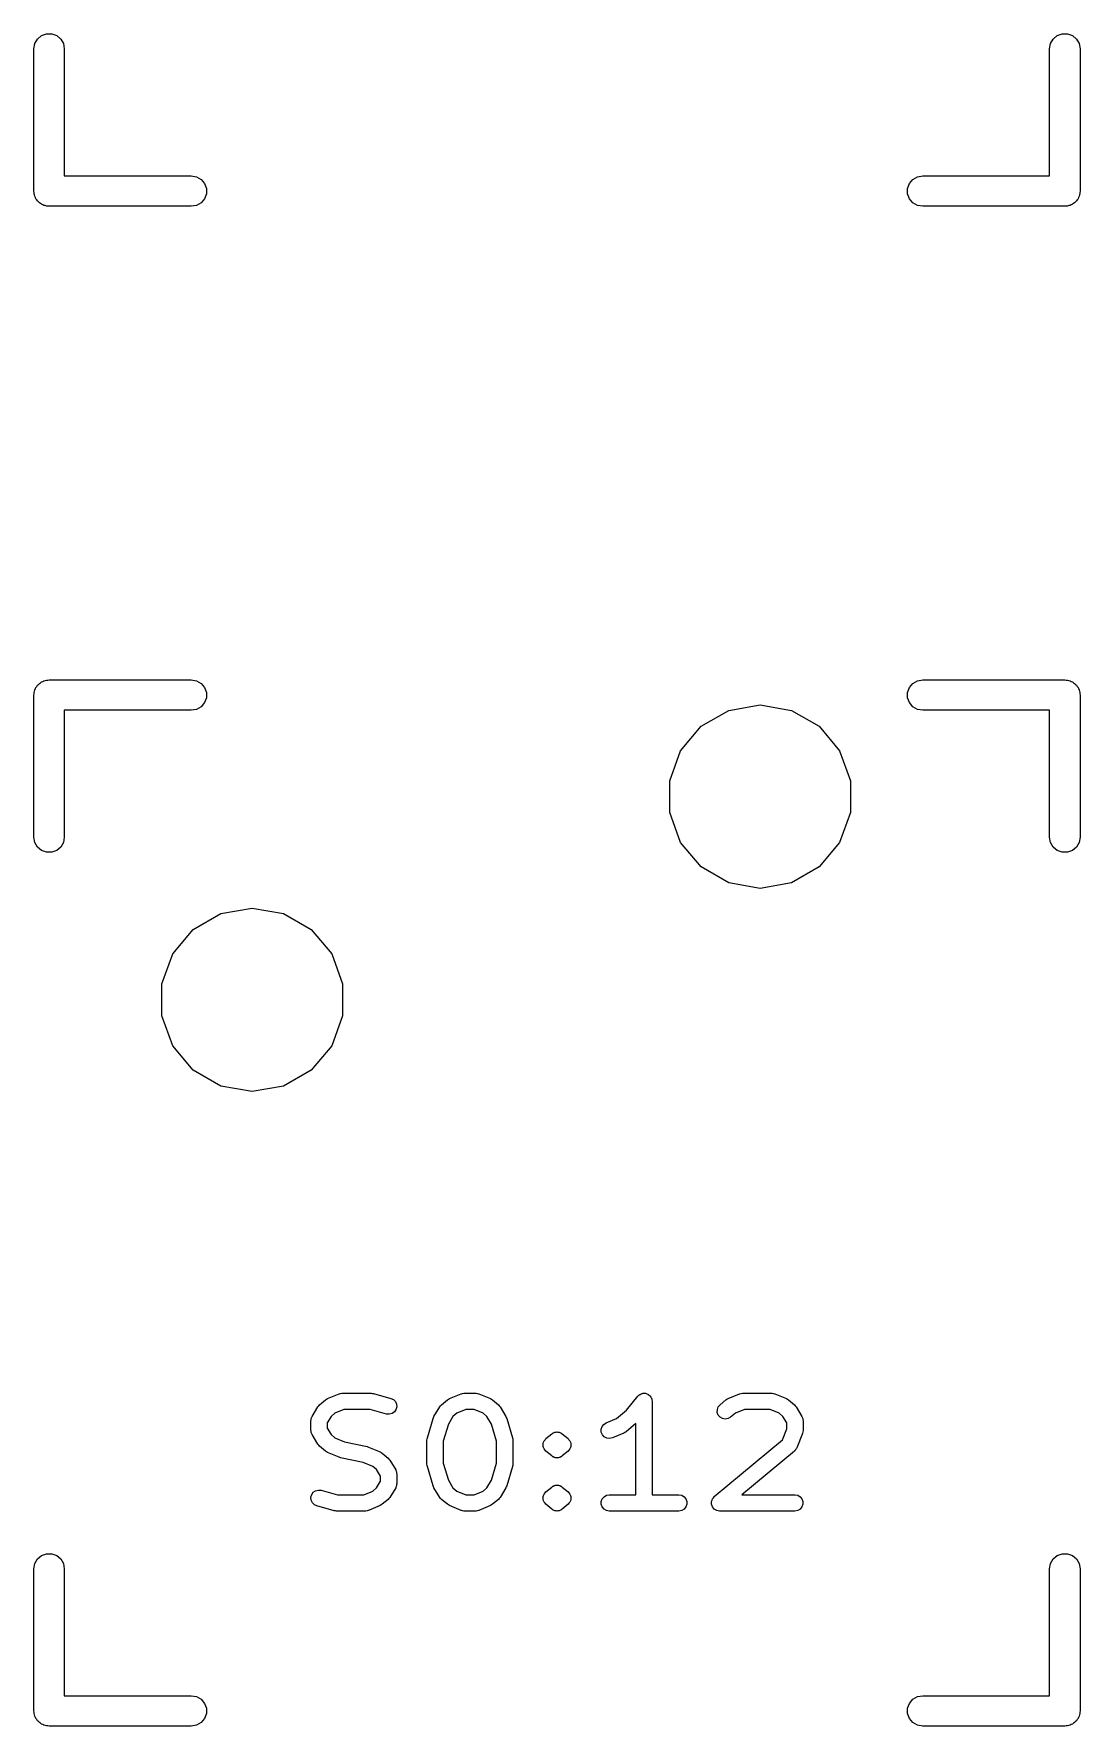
# Model space of a CAD drawing. Extents: x 15 to 276, y -105 to -15.
# Drawn here: x 243.46 to 256.54, y -104.54 to -83.38 of the extents above; entities that cross this region are included whole.
import ezdxf

# ---------------------------------------------------------------- set-up
doc = ezdxf.new("R2010")
doc.units = 0
doc.header["$MEASUREMENT"] = 0
doc.layers.add('BLACK', color=7, linetype='CONTINUOUS')

msp = doc.modelspace()

# ---------------------------------------------------------------- linework, layer by layer
at = {"layer": 'Black'}
for p, q in [((243.459, -83.572), (243.471, -83.5068)), ((243.471, -83.5068), (243.504, -83.4495)), ((243.504, -83.4495), (243.555, -83.407)), ((243.555, -83.407), (243.617, -83.3844)), ((243.617, -83.3844), (243.683, -83.3844)), ((243.683, -83.3844), (243.745, -83.407)), ((243.745, -83.407), (243.796, -83.4495)), ((243.796, -83.4495), (243.829, -83.5068)), ((243.829, -83.5068), (243.84, -83.572)), ((256.159, -83.572), (256.171, -83.5068)), ((256.171, -83.5068), (256.204, -83.4495)), ((256.204, -83.4495), (256.255, -83.407)), ((256.255, -83.407), (256.317, -83.3844)), ((256.317, -83.3844), (256.383, -83.3844)), ((256.383, -83.3844), (256.445, -83.407)), ((256.445, -83.407), (256.496, -83.4495)), ((256.496, -83.4495), (256.529, -83.5068)), ((256.529, -83.5068), (256.541, -83.572)), ((243.459, -85.35), (243.459, -83.572)), ((243.84, -83.572), (243.84, -85.1595)), ((256.159, -85.1595), (256.159, -83.572)), ((256.541, -83.572), (256.541, -85.35)), ((243.84, -85.1595), (245.428, -85.1595)), ((245.428, -85.1595), (245.493, -85.171)), ((245.493, -85.171), (245.55, -85.2041)), ((245.55, -85.2041), (245.593, -85.2548)), ((245.593, -85.2548), (245.616, -85.3169)), ((254.384, -85.3169), (254.407, -85.2548)), ((254.407, -85.2548), (254.45, -85.2041)), ((254.45, -85.2041), (254.507, -85.171)), ((254.507, -85.171), (254.572, -85.1595)), ((254.572, -85.1595), (256.159, -85.1595)), ((243.462, -85.3664), (243.459, -85.35)), ((243.462, -85.3831), (243.462, -85.3664)), ((243.468, -85.3987), (243.462, -85.3831)), ((243.471, -85.4152), (243.468, -85.3987)), ((243.479, -85.4296), (243.471, -85.4152)), ((243.485, -85.4453), (243.479, -85.4296)), ((243.496, -85.458), (243.485, -85.4453)), ((243.504, -85.4725), (243.496, -85.458)), ((245.593, -85.4453), (245.55, -85.4959)), ((245.616, -85.3831), (245.593, -85.4453)), ((245.616, -85.3169), (245.616, -85.3831)), ((254.384, -85.3831), (254.384, -85.3169)), ((254.407, -85.4453), (254.384, -85.3831)), ((254.45, -85.4959), (254.407, -85.4453)), ((256.504, -85.458), (256.496, -85.4725)), ((256.515, -85.4453), (256.504, -85.458)), ((256.521, -85.4296), (256.515, -85.4453)), ((256.529, -85.4152), (256.521, -85.4296)), ((256.532, -85.3987), (256.529, -85.4152)), ((256.538, -85.3831), (256.532, -85.3987)), ((256.541, -85.35), (256.538, -85.3664)), ((256.538, -85.3664), (256.538, -85.3831)), ((243.517, -85.4832), (243.504, -85.4725)), ((243.528, -85.4959), (243.517, -85.4832)), ((243.542, -85.5043), (243.528, -85.4959)), ((243.555, -85.515), (243.542, -85.5043)), ((243.57, -85.5207), (243.555, -85.515)), ((243.585, -85.529), (243.57, -85.5207)), ((243.601, -85.5319), (243.585, -85.529)), ((243.617, -85.5376), (243.601, -85.5319)), ((243.634, -85.5376), (243.617, -85.5376)), ((243.65, -85.5405), (243.634, -85.5376)), ((245.428, -85.5405), (243.65, -85.5405)), ((245.493, -85.529), (245.428, -85.5405)), ((245.55, -85.4959), (245.493, -85.529)), ((254.507, -85.529), (254.45, -85.4959)), ((254.572, -85.5405), (254.507, -85.529)), ((256.35, -85.5405), (254.572, -85.5405)), ((256.366, -85.5376), (256.35, -85.5405)), ((256.383, -85.5376), (256.366, -85.5376)), ((256.399, -85.5319), (256.383, -85.5376)), ((256.415, -85.529), (256.399, -85.5319)), ((256.43, -85.5207), (256.415, -85.529)), ((256.445, -85.515), (256.43, -85.5207)), ((256.458, -85.5043), (256.445, -85.515)), ((256.472, -85.4959), (256.458, -85.5043)), ((256.483, -85.4832), (256.472, -85.4959)), ((256.496, -85.4725), (256.483, -85.4832)), ((243.462, -91.6169), (243.468, -91.6013)), ((243.468, -91.6013), (243.471, -91.5848)), ((243.471, -91.5848), (243.479, -91.5704)), ((243.479, -91.5704), (243.485, -91.5547)), ((243.485, -91.5547), (243.496, -91.542)), ((243.496, -91.542), (243.504, -91.5275)), ((243.504, -91.5275), (243.517, -91.5168)), ((243.517, -91.5168), (243.528, -91.5041)), ((243.528, -91.5041), (243.542, -91.4957)), ((243.542, -91.4957), (243.555, -91.485)), ((243.555, -91.485), (243.57, -91.4793)), ((243.57, -91.4793), (243.585, -91.471)), ((243.585, -91.471), (243.601, -91.4681)), ((243.601, -91.4681), (243.617, -91.4624)), ((243.617, -91.4624), (243.634, -91.4624)), ((243.634, -91.4624), (243.65, -91.4595)), ((243.65, -91.4595), (245.428, -91.4595)), ((245.428, -91.4595), (245.493, -91.471)), ((245.493, -91.471), (245.55, -91.5041)), ((245.55, -91.5041), (245.593, -91.5547)), ((245.593, -91.5547), (245.616, -91.6169)), ((254.384, -91.6169), (254.407, -91.5547)), ((254.407, -91.5547), (254.45, -91.5041)), ((254.45, -91.5041), (254.507, -91.471)), ((254.507, -91.471), (254.572, -91.4595)), ((254.572, -91.4595), (256.35, -91.4595)), ((256.35, -91.4595), (256.366, -91.4624)), ((256.366, -91.4624), (256.383, -91.4624)), ((256.383, -91.4624), (256.399, -91.4681)), ((256.399, -91.4681), (256.415, -91.471)), ((256.415, -91.471), (256.43, -91.4793)), ((256.43, -91.4793), (256.445, -91.485)), ((256.445, -91.485), (256.458, -91.4957)), ((256.458, -91.4957), (256.472, -91.5041)), ((256.472, -91.5041), (256.483, -91.5168)), ((256.483, -91.5168), (256.496, -91.5275)), ((256.496, -91.5275), (256.504, -91.542)), ((256.504, -91.542), (256.515, -91.5547)), ((256.515, -91.5547), (256.521, -91.5704)), ((256.521, -91.5704), (256.529, -91.5848)), ((256.529, -91.5848), (256.532, -91.6013)), ((256.532, -91.6013), (256.538, -91.6169)), ((243.459, -91.65), (243.462, -91.6336)), ((243.459, -93.428), (243.459, -91.65)), ((243.462, -91.6336), (243.462, -91.6169)), ((245.55, -91.7959), (245.493, -91.829)), ((245.593, -91.7452), (245.55, -91.7959)), ((245.616, -91.6831), (245.593, -91.7452)), ((245.616, -91.6169), (245.616, -91.6831)), ((252.148, -91.8418), (252.54, -91.7726)), ((252.54, -91.7726), (252.932, -91.8418)), ((254.384, -91.6831), (254.384, -91.6169)), ((254.407, -91.7452), (254.384, -91.6831)), ((254.45, -91.7959), (254.407, -91.7452)), ((254.507, -91.829), (254.45, -91.7959)), ((256.538, -91.6169), (256.538, -91.6336)), ((256.538, -91.6336), (256.541, -91.65)), ((256.541, -91.65), (256.541, -93.428)), ((245.428, -91.8405), (243.84, -91.8405)), ((243.84, -91.8405), (243.84, -93.428)), ((245.493, -91.829), (245.428, -91.8405)), ((251.802, -92.0411), (252.148, -91.8418)), ((252.932, -91.8418), (253.278, -92.0411)), ((254.572, -91.8405), (254.507, -91.829)), ((256.159, -91.8405), (254.572, -91.8405)), ((256.159, -93.428), (256.159, -91.8405)), ((251.546, -92.3463), (251.802, -92.0411)), ((253.278, -92.0411), (253.534, -92.3463)), ((251.41, -92.7208), (251.546, -92.3463)), ((253.534, -92.3463), (253.67, -92.7208)), ((251.41, -93.1192), (251.41, -92.7208)), ((253.67, -92.7208), (253.67, -93.1192)), ((251.546, -93.4937), (251.41, -93.1192)), ((253.67, -93.1192), (253.534, -93.4937)), ((243.471, -93.4932), (243.459, -93.428)), ((243.504, -93.5505), (243.471, -93.4932)), ((243.829, -93.4932), (243.796, -93.5505)), ((243.84, -93.428), (243.829, -93.4932)), ((251.802, -93.7989), (251.546, -93.4937)), ((253.534, -93.4937), (253.278, -93.7989)), ((256.171, -93.4932), (256.159, -93.428)), ((256.204, -93.5505), (256.171, -93.4932)), ((256.529, -93.4932), (256.496, -93.5505)), ((256.541, -93.428), (256.529, -93.4932)), ((243.555, -93.593), (243.504, -93.5505)), ((243.617, -93.6156), (243.555, -93.593)), ((243.683, -93.6156), (243.617, -93.6156)), ((243.745, -93.593), (243.683, -93.6156)), ((243.796, -93.5505), (243.745, -93.593)), ((256.255, -93.593), (256.204, -93.5505)), ((256.317, -93.6156), (256.255, -93.593)), ((256.383, -93.6156), (256.317, -93.6156)), ((256.445, -93.593), (256.383, -93.6156)), ((256.496, -93.5505), (256.445, -93.593)), ((252.148, -93.9982), (251.802, -93.7989)), ((253.278, -93.7989), (252.932, -93.9982)), ((252.54, -94.0674), (252.148, -93.9982)), ((252.932, -93.9982), (252.54, -94.0674)), ((245.798, -94.3818), (246.19, -94.3126)), ((246.19, -94.3126), (246.582, -94.3818)), ((245.452, -94.5811), (245.798, -94.3818)), ((246.582, -94.3818), (246.928, -94.5811)), ((245.196, -94.8863), (245.452, -94.5811)), ((246.928, -94.5811), (247.184, -94.8863)), ((245.06, -95.2608), (245.196, -94.8863)), ((247.184, -94.8863), (247.32, -95.2608)), ((245.06, -95.6592), (245.06, -95.2608)), ((247.32, -95.2608), (247.32, -95.6592)), ((245.196, -96.0337), (245.06, -95.6592)), ((247.32, -95.6592), (247.184, -96.0337)), ((245.452, -96.3389), (245.196, -96.0337)), ((247.184, -96.0337), (246.928, -96.3389)), ((245.798, -96.5382), (245.452, -96.3389)), ((246.928, -96.3389), (246.582, -96.5382)), ((246.19, -96.6074), (245.798, -96.5382)), ((246.582, -96.5382), (246.19, -96.6074)), ((247.032, -100.522), (247.105, -100.462)), ((247.105, -100.462), (247.118, -100.454)), ((247.118, -100.454), (247.131, -100.446)), ((247.131, -100.446), (247.276, -100.386)), ((247.276, -100.386), (247.278, -100.385)), ((247.278, -100.385), (247.28, -100.384)), ((247.28, -100.384), (247.295, -100.381)), ((247.295, -100.381), (247.31, -100.378)), ((247.31, -100.378), (247.313, -100.378)), ((247.313, -100.378), (247.315, -100.378)), ((247.315, -100.378), (247.678, -100.378)), ((247.678, -100.378), (247.691, -100.38)), ((247.691, -100.38), (247.705, -100.382)), ((247.705, -100.382), (247.923, -100.442)), ((247.923, -100.442), (247.954, -100.457)), ((247.954, -100.457), (247.979, -100.482)), ((247.979, -100.482), (247.994, -100.515)), ((248.556, -100.522), (248.629, -100.462)), ((248.629, -100.462), (248.642, -100.454)), ((248.642, -100.454), (248.655, -100.446)), ((248.655, -100.446), (248.8, -100.386)), ((248.8, -100.386), (248.802, -100.385)), ((248.802, -100.385), (248.804, -100.384)), ((248.804, -100.384), (248.819, -100.381)), ((248.819, -100.381), (248.834, -100.378)), ((248.834, -100.378), (248.837, -100.378)), ((248.837, -100.378), (248.839, -100.378)), ((248.839, -100.378), (248.984, -100.378)), ((248.984, -100.378), (248.986, -100.378)), ((248.986, -100.378), (248.989, -100.378)), ((248.989, -100.378), (249.004, -100.381)), ((249.004, -100.381), (249.019, -100.384)), ((249.019, -100.384), (249.021, -100.385)), ((249.021, -100.385), (249.023, -100.386)), ((249.023, -100.386), (249.168, -100.446)), ((249.168, -100.446), (249.181, -100.454)), ((249.181, -100.454), (249.194, -100.462)), ((249.194, -100.462), (249.267, -100.522)), ((250.871, -100.589), (251.009, -100.416)), ((251.009, -100.416), (251.01, -100.415)), ((251.01, -100.415), (251.011, -100.414)), ((251.011, -100.414), (251.023, -100.404)), ((251.023, -100.404), (251.036, -100.393)), ((251.036, -100.393), (251.037, -100.392)), ((251.037, -100.392), (251.038, -100.392)), ((251.038, -100.392), (251.053, -100.386)), ((251.053, -100.386), (251.069, -100.38)), ((251.069, -100.38), (251.07, -100.38)), ((251.07, -100.38), (251.071, -100.379)), ((251.071, -100.379), (251.087, -100.379)), ((251.087, -100.379), (251.104, -100.379)), ((251.104, -100.379), (251.105, -100.379)), ((251.105, -100.379), (251.106, -100.379)), ((251.106, -100.379), (251.122, -100.385)), ((251.122, -100.385), (251.137, -100.39)), ((251.137, -100.39), (251.138, -100.391)), ((251.138, -100.391), (251.139, -100.392)), ((251.139, -100.392), (251.152, -100.402)), ((251.152, -100.402), (251.165, -100.412)), ((251.165, -100.412), (251.165, -100.413)), ((251.165, -100.413), (251.166, -100.414)), ((251.166, -100.414), (251.175, -100.428)), ((251.175, -100.428), (251.183, -100.443)), ((251.183, -100.443), (251.183, -100.444)), ((251.183, -100.444), (251.184, -100.445)), ((251.184, -100.445), (251.187, -100.461)), ((251.187, -100.461), (251.19, -100.477)), ((251.19, -100.477), (251.19, -100.478)), ((251.19, -100.478), (251.19, -100.48)), ((251.19, -100.48), (251.19, -101.648)), ((252.04, -100.522), (252.112, -100.462)), ((252.112, -100.462), (252.125, -100.454)), ((252.125, -100.454), (252.138, -100.446)), ((252.138, -100.446), (252.283, -100.386)), ((252.283, -100.386), (252.286, -100.385)), ((252.286, -100.385), (252.288, -100.384)), ((252.288, -100.384), (252.303, -100.381)), ((252.303, -100.381), (252.318, -100.378)), ((252.318, -100.378), (252.32, -100.378)), ((252.32, -100.378), (252.322, -100.378)), ((252.322, -100.378), (252.685, -100.378)), ((252.685, -100.378), (252.687, -100.378)), ((252.687, -100.378), (252.69, -100.378)), ((252.69, -100.378), (252.705, -100.381)), ((252.705, -100.381), (252.72, -100.384)), ((252.72, -100.384), (252.722, -100.385)), ((252.722, -100.385), (252.724, -100.386)), ((252.724, -100.386), (252.869, -100.446)), ((252.869, -100.446), (252.882, -100.454)), ((252.882, -100.454), (252.895, -100.462)), ((252.895, -100.462), (252.968, -100.522)), ((246.925, -100.702), (246.928, -100.695)), ((246.928, -100.695), (246.929, -100.687)), ((246.929, -100.687), (246.934, -100.678)), ((246.934, -100.678), (246.937, -100.669)), ((246.937, -100.669), (247.01, -100.548)), ((247.01, -100.548), (247.021, -100.535)), ((247.021, -100.535), (247.032, -100.522)), ((247.175, -100.668), (247.126, -100.75)), ((247.223, -100.628), (247.175, -100.668)), ((247.335, -100.581), (247.223, -100.628)), ((247.664, -100.581), (247.335, -100.581)), ((247.868, -100.638), (247.664, -100.581)), ((247.903, -100.641), (247.868, -100.638)), ((247.938, -100.632), (247.903, -100.641)), ((247.967, -100.612), (247.938, -100.632)), ((247.987, -100.584), (247.967, -100.612)), ((247.997, -100.55), (247.987, -100.584)), ((247.994, -100.515), (247.997, -100.55)), ((248.379, -100.934), (248.451, -100.692)), ((248.451, -100.692), (248.457, -100.681)), ((248.457, -100.681), (248.461, -100.669)), ((248.461, -100.669), (248.534, -100.548)), ((248.534, -100.548), (248.545, -100.535)), ((248.545, -100.535), (248.556, -100.522)), ((248.699, -100.668), (248.642, -100.763)), ((248.747, -100.628), (248.699, -100.668)), ((248.859, -100.581), (248.747, -100.628)), ((248.964, -100.581), (248.859, -100.581)), ((249.076, -100.628), (248.964, -100.581)), ((249.123, -100.668), (249.076, -100.628)), ((249.181, -100.763), (249.123, -100.668)), ((249.267, -100.522), (249.278, -100.535)), ((249.278, -100.535), (249.289, -100.548)), ((249.289, -100.548), (249.361, -100.669)), ((249.361, -100.669), (249.366, -100.681)), ((249.366, -100.681), (249.372, -100.692)), ((249.372, -100.692), (249.444, -100.934)), ((250.614, -100.749), (250.745, -100.694)), ((250.745, -100.694), (250.871, -100.589)), ((252.004, -100.618), (252.005, -100.582)), ((252.016, -100.651), (252.004, -100.618)), ((252.005, -100.582), (252.017, -100.549)), ((252.039, -100.678), (252.016, -100.651)), ((252.017, -100.549), (252.04, -100.522)), ((252.069, -100.696), (252.039, -100.678)), ((252.104, -100.702), (252.069, -100.696)), ((252.139, -100.696), (252.104, -100.702)), ((252.17, -100.679), (252.139, -100.696)), ((252.23, -100.628), (252.17, -100.679)), ((252.343, -100.581), (252.23, -100.628)), ((252.665, -100.581), (252.343, -100.581)), ((252.777, -100.628), (252.665, -100.581)), ((252.825, -100.668), (252.777, -100.628)), ((252.874, -100.75), (252.825, -100.668)), ((252.968, -100.522), (252.979, -100.535)), ((252.979, -100.535), (252.99, -100.548)), ((252.99, -100.548), (253.063, -100.669)), ((253.063, -100.669), (253.066, -100.678)), ((253.066, -100.678), (253.071, -100.687)), ((253.071, -100.687), (253.072, -100.695)), ((253.072, -100.695), (253.075, -100.702)), ((246.923, -100.721), (246.925, -100.712)), ((246.923, -100.842), (246.923, -100.721)), ((246.925, -100.852), (246.923, -100.842)), ((246.925, -100.712), (246.925, -100.702)), ((246.925, -100.862), (246.925, -100.852)), ((246.928, -100.869), (246.925, -100.862)), ((246.929, -100.877), (246.928, -100.869)), ((246.934, -100.886), (246.929, -100.877)), ((246.937, -100.895), (246.934, -100.886)), ((247.01, -101.016), (246.937, -100.895)), ((247.126, -100.75), (247.126, -100.814)), ((247.126, -100.814), (247.175, -100.896)), ((247.175, -100.896), (247.223, -100.936)), ((248.642, -100.763), (248.578, -100.978)), ((249.245, -100.978), (249.181, -100.763)), ((249.862, -100.946), (249.935, -100.885)), ((249.935, -100.885), (249.943, -100.881)), ((249.943, -100.881), (249.949, -100.875)), ((249.949, -100.875), (249.957, -100.872)), ((249.957, -100.872), (249.965, -100.868)), ((249.965, -100.868), (249.965, -100.868)), ((249.965, -100.868), (249.966, -100.868)), ((249.966, -100.868), (249.974, -100.866)), ((249.974, -100.866), (249.982, -100.863)), ((249.982, -100.863), (249.991, -100.863)), ((249.991, -100.863), (250, -100.862)), ((250, -100.862), (250, -100.862)), ((250, -100.862), (250, -100.862)), ((250, -100.862), (250.009, -100.863)), ((250.009, -100.863), (250.018, -100.863)), ((250.018, -100.863), (250.026, -100.866)), ((250.026, -100.866), (250.034, -100.868)), ((250.034, -100.868), (250.035, -100.868)), ((250.035, -100.868), (250.035, -100.868)), ((250.035, -100.868), (250.043, -100.872)), ((250.043, -100.872), (250.051, -100.875)), ((250.051, -100.875), (250.057, -100.881)), ((250.057, -100.881), (250.065, -100.885)), ((250.065, -100.885), (250.138, -100.946)), ((250.552, -100.829), (250.563, -100.796)), ((250.554, -100.865), (250.552, -100.829)), ((250.568, -100.897), (250.554, -100.865)), ((250.563, -100.796), (250.584, -100.768)), ((250.591, -100.923), (250.568, -100.897)), ((250.584, -100.768), (250.614, -100.749)), ((250.837, -100.876), (250.692, -100.936)), ((250.85, -100.868), (250.837, -100.876)), ((250.863, -100.86), (250.85, -100.868)), ((250.987, -100.757), (250.863, -100.86)), ((250.987, -101.648), (250.987, -100.757)), ((252.818, -100.962), (252.874, -100.823)), ((252.874, -100.823), (252.874, -100.75)), ((253.07, -100.88), (252.997, -101.062)), ((253.071, -100.877), (253.07, -100.879)), ((253.07, -100.879), (253.07, -100.88)), ((253.074, -100.861), (253.071, -100.877)), ((253.077, -100.846), (253.074, -100.861)), ((253.075, -100.702), (253.075, -100.712)), ((253.075, -100.712), (253.077, -100.721)), ((253.077, -100.721), (253.077, -100.842)), ((253.077, -100.842), (253.077, -100.844)), ((253.077, -100.844), (253.077, -100.846)), ((247.021, -101.028), (247.01, -101.016)), ((247.032, -101.041), (247.021, -101.028)), ((247.105, -101.102), (247.032, -101.041)), ((247.118, -101.109), (247.105, -101.102)), ((247.131, -101.118), (247.118, -101.109)), ((247.276, -101.178), (247.131, -101.118)), ((247.223, -100.936), (247.345, -100.987)), ((247.345, -100.987), (247.626, -101.045)), ((247.626, -101.045), (247.635, -101.049)), ((247.635, -101.049), (247.644, -101.051)), ((247.644, -101.051), (247.789, -101.111)), ((247.789, -101.111), (247.802, -101.12)), ((247.802, -101.12), (247.815, -101.127)), ((248.374, -100.963), (248.377, -100.949)), ((248.374, -101.266), (248.374, -100.963)), ((248.377, -100.949), (248.379, -100.934)), ((248.578, -100.978), (248.578, -101.251)), ((249.245, -101.251), (249.245, -100.978)), ((249.444, -100.934), (249.446, -100.949)), ((249.446, -100.949), (249.448, -100.963)), ((249.448, -100.963), (249.448, -101.266)), ((249.827, -101.006), (249.833, -100.99)), ((249.827, -101.007), (249.827, -101.006)), ((249.827, -101.006), (249.827, -101.006)), ((249.827, -101.024), (249.827, -101.007)), ((249.827, -101.041), (249.827, -101.024)), ((249.827, -101.042), (249.827, -101.041)), ((249.827, -101.041), (249.827, -101.041)), ((249.833, -101.058), (249.827, -101.042)), ((249.833, -100.99), (249.839, -100.973)), ((249.839, -101.074), (249.833, -101.058)), ((249.839, -100.973), (249.839, -100.973)), ((249.839, -100.973), (249.84, -100.973)), ((249.839, -101.075), (249.839, -101.074)), ((249.84, -101.075), (249.839, -101.075)), ((249.84, -100.973), (249.851, -100.959)), ((249.851, -101.088), (249.84, -101.075)), ((249.851, -100.959), (249.862, -100.946)), ((249.862, -101.101), (249.851, -101.088)), ((249.862, -100.946), (249.862, -100.946)), ((249.862, -100.946), (249.862, -100.946)), ((249.862, -101.102), (249.862, -101.101)), ((249.935, -101.162), (249.862, -101.102)), ((249.862, -101.102), (249.862, -101.102)), ((250.138, -101.102), (250.065, -101.162)), ((250.138, -100.946), (250.138, -100.946)), ((250.138, -100.946), (250.138, -100.946)), ((250.138, -100.946), (250.149, -100.959)), ((250.149, -101.088), (250.138, -101.101)), ((250.138, -101.101), (250.138, -101.102)), ((250.138, -101.102), (250.138, -101.102)), ((250.149, -100.959), (250.16, -100.973)), ((250.16, -101.075), (250.149, -101.088)), ((250.16, -100.973), (250.161, -100.973)), ((250.161, -101.075), (250.16, -101.075)), ((250.161, -100.973), (250.161, -100.973)), ((250.161, -100.973), (250.167, -100.99)), ((250.167, -101.058), (250.161, -101.074)), ((250.161, -101.074), (250.161, -101.075)), ((250.167, -100.99), (250.173, -101.006)), ((250.173, -101.042), (250.167, -101.058)), ((250.173, -101.006), (250.173, -101.006)), ((250.173, -101.006), (250.173, -101.007)), ((250.173, -101.007), (250.173, -101.024)), ((250.173, -101.024), (250.173, -101.041)), ((250.173, -101.041), (250.173, -101.041)), ((250.173, -101.041), (250.173, -101.042)), ((250.623, -100.939), (250.591, -100.923)), ((250.658, -100.944), (250.623, -100.939)), ((250.692, -100.936), (250.658, -100.944)), ((251.967, -101.671), (252.818, -100.962)), ((252.968, -101.102), (252.313, -101.648)), ((252.973, -101.096), (252.968, -101.102)), ((252.979, -101.092), (252.973, -101.096)), ((252.984, -101.083), (252.979, -101.092)), ((252.991, -101.075), (252.984, -101.083)), ((252.993, -101.068), (252.991, -101.075)), ((252.997, -101.062), (252.993, -101.068)), ((247.285, -101.18), (247.276, -101.178)), ((247.294, -101.184), (247.285, -101.18)), ((247.575, -101.242), (247.294, -101.184)), ((247.697, -101.293), (247.575, -101.242)), ((247.745, -101.333), (247.697, -101.293)), ((247.794, -101.415), (247.745, -101.333)), ((247.815, -101.127), (247.888, -101.188)), ((247.888, -101.188), (247.899, -101.201)), ((247.899, -101.201), (247.91, -101.213)), ((247.91, -101.213), (247.983, -101.334)), ((247.983, -101.334), (247.986, -101.343)), ((248.377, -101.28), (248.374, -101.266)), ((248.379, -101.295), (248.377, -101.28)), ((248.451, -101.537), (248.379, -101.295)), ((248.578, -101.251), (248.642, -101.466)), ((249.181, -101.466), (249.245, -101.251)), ((249.444, -101.295), (249.372, -101.537)), ((249.446, -101.28), (249.444, -101.295)), ((249.448, -101.266), (249.446, -101.28)), ((249.943, -101.167), (249.935, -101.162)), ((249.949, -101.172), (249.943, -101.167)), ((249.957, -101.175), (249.949, -101.172)), ((249.965, -101.18), (249.957, -101.175)), ((249.966, -101.18), (249.965, -101.18)), ((249.965, -101.18), (249.965, -101.18)), ((249.974, -101.181), (249.966, -101.18)), ((249.982, -101.184), (249.974, -101.181)), ((249.991, -101.184), (249.982, -101.184)), ((250, -101.186), (249.991, -101.184)), ((250.009, -101.184), (250, -101.186)), ((250, -101.186), (250, -101.186)), ((250, -101.186), (250, -101.186)), ((250.018, -101.184), (250.009, -101.184)), ((250.026, -101.181), (250.018, -101.184)), ((250.034, -101.18), (250.026, -101.181)), ((250.035, -101.18), (250.034, -101.18)), ((250.043, -101.175), (250.035, -101.18)), ((250.035, -101.18), (250.035, -101.18)), ((250.051, -101.172), (250.043, -101.175)), ((250.057, -101.167), (250.051, -101.172)), ((250.065, -101.162), (250.057, -101.167)), ((247.745, -101.562), (247.794, -101.479)), ((247.794, -101.479), (247.794, -101.415)), ((247.986, -101.343), (247.991, -101.352)), ((247.991, -101.542), (247.986, -101.551)), ((247.991, -101.352), (247.992, -101.36)), ((247.992, -101.534), (247.991, -101.542)), ((247.992, -101.36), (247.995, -101.367)), ((247.995, -101.527), (247.992, -101.534)), ((247.995, -101.367), (247.995, -101.377)), ((247.995, -101.377), (247.997, -101.387)), ((247.997, -101.508), (247.995, -101.517)), ((247.995, -101.517), (247.995, -101.527)), ((247.997, -101.387), (247.997, -101.508)), ((248.457, -101.548), (248.451, -101.537)), ((248.642, -101.466), (248.699, -101.562)), ((249.123, -101.562), (249.181, -101.466)), ((249.372, -101.537), (249.366, -101.548)), ((249.935, -101.551), (249.943, -101.546)), ((249.943, -101.546), (249.949, -101.541)), ((249.949, -101.541), (249.957, -101.538)), ((249.957, -101.538), (249.965, -101.533)), ((249.965, -101.533), (249.965, -101.533)), ((249.965, -101.533), (249.966, -101.533)), ((249.966, -101.533), (249.974, -101.531)), ((249.974, -101.531), (249.982, -101.529)), ((249.982, -101.529), (249.991, -101.529)), ((249.991, -101.529), (250, -101.527)), ((250, -101.527), (250, -101.527)), ((250, -101.527), (250, -101.527)), ((250, -101.527), (250.009, -101.529)), ((250.009, -101.529), (250.018, -101.529)), ((250.018, -101.529), (250.026, -101.531)), ((250.026, -101.531), (250.034, -101.533)), ((250.034, -101.533), (250.035, -101.533)), ((250.035, -101.533), (250.035, -101.533)), ((250.035, -101.533), (250.043, -101.538)), ((250.043, -101.538), (250.051, -101.541)), ((250.051, -101.541), (250.057, -101.546)), ((250.057, -101.546), (250.065, -101.551)), ((246.923, -101.679), (246.933, -101.645)), ((246.926, -101.714), (246.923, -101.679)), ((246.941, -101.747), (246.926, -101.714)), ((246.933, -101.645), (246.953, -101.617)), ((246.966, -101.772), (246.941, -101.747)), ((246.953, -101.617), (246.982, -101.597)), ((246.982, -101.597), (247.017, -101.588)), ((247.017, -101.588), (247.052, -101.591)), ((247.052, -101.591), (247.256, -101.648)), ((247.256, -101.648), (247.585, -101.648)), ((247.585, -101.648), (247.697, -101.601)), ((247.697, -101.601), (247.745, -101.562)), ((247.888, -101.707), (247.815, -101.767)), ((247.899, -101.694), (247.888, -101.707)), ((247.91, -101.681), (247.899, -101.694)), ((247.983, -101.56), (247.91, -101.681)), ((247.986, -101.551), (247.983, -101.56)), ((248.461, -101.56), (248.457, -101.548)), ((248.534, -101.681), (248.461, -101.56)), ((248.545, -101.694), (248.534, -101.681)), ((248.556, -101.707), (248.545, -101.694)), ((248.629, -101.767), (248.556, -101.707)), ((248.699, -101.562), (248.747, -101.601)), ((248.747, -101.601), (248.859, -101.648)), ((248.859, -101.648), (248.964, -101.648)), ((248.964, -101.648), (249.076, -101.601)), ((249.076, -101.601), (249.123, -101.562)), ((249.267, -101.707), (249.194, -101.767)), ((249.278, -101.694), (249.267, -101.707)), ((249.289, -101.681), (249.278, -101.694)), ((249.361, -101.56), (249.289, -101.681)), ((249.366, -101.548), (249.361, -101.56)), ((249.827, -101.671), (249.833, -101.655)), ((249.827, -101.672), (249.827, -101.671)), ((249.827, -101.671), (249.827, -101.671)), ((249.827, -101.689), (249.827, -101.672)), ((249.827, -101.706), (249.827, -101.689)), ((249.827, -101.707), (249.827, -101.706)), ((249.833, -101.723), (249.827, -101.707)), ((249.827, -101.707), (249.827, -101.707)), ((249.833, -101.655), (249.839, -101.639)), ((249.839, -101.74), (249.833, -101.723)), ((249.839, -101.639), (249.839, -101.638)), ((249.839, -101.638), (249.84, -101.638)), ((249.84, -101.74), (249.839, -101.74)), ((249.839, -101.74), (249.839, -101.74)), ((249.84, -101.638), (249.851, -101.625)), ((249.851, -101.753), (249.84, -101.74)), ((249.851, -101.625), (249.862, -101.611)), ((249.862, -101.767), (249.851, -101.753)), ((249.862, -101.611), (249.935, -101.551)), ((249.862, -101.611), (249.862, -101.611)), ((249.862, -101.611), (249.862, -101.611)), ((250.065, -101.551), (250.138, -101.611)), ((250.138, -101.611), (250.138, -101.611)), ((250.138, -101.611), (250.138, -101.611)), ((250.138, -101.611), (250.149, -101.625)), ((250.149, -101.753), (250.138, -101.767)), ((250.149, -101.625), (250.16, -101.638)), ((250.16, -101.74), (250.149, -101.753)), ((250.16, -101.638), (250.161, -101.638)), ((250.161, -101.74), (250.16, -101.74)), ((250.161, -101.638), (250.161, -101.639)), ((250.161, -101.639), (250.167, -101.655)), ((250.167, -101.723), (250.161, -101.74)), ((250.161, -101.74), (250.161, -101.74)), ((250.167, -101.655), (250.173, -101.671)), ((250.173, -101.707), (250.167, -101.723)), ((250.173, -101.671), (250.173, -101.671)), ((250.173, -101.671), (250.173, -101.672)), ((250.173, -101.672), (250.173, -101.689)), ((250.173, -101.689), (250.173, -101.706)), ((250.173, -101.706), (250.173, -101.707)), ((250.173, -101.707), (250.173, -101.707)), ((250.553, -101.732), (250.565, -101.699)), ((250.553, -101.767), (250.553, -101.732)), ((250.565, -101.699), (250.588, -101.672)), ((250.588, -101.672), (250.618, -101.654)), ((250.618, -101.654), (250.653, -101.648)), ((250.653, -101.648), (250.987, -101.648)), ((251.19, -101.648), (251.524, -101.648)), ((251.524, -101.648), (251.559, -101.654)), ((251.559, -101.654), (251.589, -101.672)), ((251.589, -101.672), (251.612, -101.699)), ((251.612, -101.699), (251.624, -101.732)), ((251.624, -101.732), (251.624, -101.767)), ((251.932, -101.732), (251.938, -101.715)), ((251.932, -101.749), (251.932, -101.732)), ((251.932, -101.732), (251.932, -101.732)), ((251.932, -101.732), (251.932, -101.732)), ((251.932, -101.767), (251.932, -101.749)), ((251.938, -101.715), (251.944, -101.699)), ((251.944, -101.698), (251.956, -101.685)), ((251.944, -101.699), (251.944, -101.698)), ((251.944, -101.699), (251.944, -101.699)), ((251.956, -101.685), (251.967, -101.672)), ((251.967, -101.672), (251.967, -101.671)), ((251.967, -101.672), (251.967, -101.672)), ((252.313, -101.648), (252.975, -101.648)), ((252.975, -101.648), (253.01, -101.654)), ((253.01, -101.654), (253.041, -101.672)), ((253.041, -101.672), (253.063, -101.699)), ((253.063, -101.699), (253.075, -101.732)), ((253.075, -101.732), (253.075, -101.767)), ((246.997, -101.787), (246.966, -101.772)), ((247.215, -101.847), (246.997, -101.787)), ((247.229, -101.849), (247.215, -101.847)), ((247.242, -101.851), (247.229, -101.849)), ((247.605, -101.851), (247.242, -101.851)), ((247.607, -101.851), (247.605, -101.851)), ((247.61, -101.851), (247.607, -101.851)), ((247.625, -101.848), (247.61, -101.851)), ((247.64, -101.845), (247.625, -101.848)), ((247.642, -101.844), (247.64, -101.845)), ((247.644, -101.843), (247.642, -101.844)), ((247.789, -101.783), (247.644, -101.843)), ((247.802, -101.775), (247.789, -101.783)), ((247.815, -101.767), (247.802, -101.775)), ((248.642, -101.775), (248.629, -101.767)), ((248.655, -101.783), (248.642, -101.775)), ((248.8, -101.843), (248.655, -101.783)), ((248.802, -101.844), (248.8, -101.843)), ((248.804, -101.845), (248.802, -101.844)), ((248.819, -101.848), (248.804, -101.845)), ((248.834, -101.851), (248.819, -101.848)), ((248.837, -101.851), (248.834, -101.851)), ((248.839, -101.851), (248.837, -101.851)), ((248.984, -101.851), (248.839, -101.851)), ((248.986, -101.851), (248.984, -101.851)), ((248.989, -101.851), (248.986, -101.851)), ((249.004, -101.848), (248.989, -101.851)), ((249.019, -101.845), (249.004, -101.848)), ((249.021, -101.844), (249.019, -101.845)), ((249.023, -101.843), (249.021, -101.844)), ((249.168, -101.783), (249.023, -101.843)), ((249.181, -101.775), (249.168, -101.783)), ((249.194, -101.767), (249.181, -101.775)), ((249.935, -101.828), (249.862, -101.767)), ((249.862, -101.767), (249.862, -101.767)), ((249.862, -101.767), (249.862, -101.767)), ((249.943, -101.832), (249.935, -101.828)), ((249.949, -101.838), (249.943, -101.832)), ((249.957, -101.84), (249.949, -101.838)), ((249.965, -101.845), (249.957, -101.84)), ((249.966, -101.845), (249.965, -101.845)), ((249.965, -101.845), (249.965, -101.845)), ((249.974, -101.847), (249.966, -101.845)), ((249.982, -101.85), (249.974, -101.847)), ((249.991, -101.85), (249.982, -101.85)), ((250, -101.851), (249.991, -101.85)), ((250.009, -101.85), (250, -101.851)), ((250, -101.851), (250, -101.851)), ((250, -101.851), (250, -101.851)), ((250.018, -101.85), (250.009, -101.85)), ((250.026, -101.847), (250.018, -101.85)), ((250.034, -101.845), (250.026, -101.847)), ((250.035, -101.845), (250.034, -101.845)), ((250.043, -101.84), (250.035, -101.845)), ((250.035, -101.845), (250.035, -101.845)), ((250.051, -101.838), (250.043, -101.84)), ((250.057, -101.832), (250.051, -101.838)), ((250.065, -101.828), (250.057, -101.832)), ((250.138, -101.767), (250.065, -101.828)), ((250.138, -101.767), (250.138, -101.767)), ((250.138, -101.767), (250.138, -101.767)), ((250.565, -101.8), (250.553, -101.767)), ((250.588, -101.827), (250.565, -101.8)), ((250.618, -101.845), (250.588, -101.827)), ((250.653, -101.851), (250.618, -101.845)), ((251.524, -101.851), (250.653, -101.851)), ((251.559, -101.845), (251.524, -101.851)), ((251.589, -101.827), (251.559, -101.845)), ((251.612, -101.8), (251.589, -101.827)), ((251.624, -101.767), (251.612, -101.8)), ((251.938, -101.784), (251.932, -101.767)), ((251.932, -101.767), (251.932, -101.767)), ((251.932, -101.767), (251.932, -101.767)), ((251.944, -101.8), (251.938, -101.784)), ((251.955, -101.814), (251.944, -101.8)), ((251.944, -101.8), (251.944, -101.8)), ((251.944, -101.8), (251.944, -101.8)), ((251.966, -101.827), (251.955, -101.814)), ((251.967, -101.827), (251.966, -101.827)), ((251.982, -101.836), (251.967, -101.827)), ((251.967, -101.827), (251.967, -101.827)), ((251.997, -101.845), (251.982, -101.836)), ((252.015, -101.848), (251.997, -101.845)), ((251.997, -101.845), (251.997, -101.845)), ((251.997, -101.845), (251.997, -101.845)), ((252.032, -101.851), (252.015, -101.848)), ((252.975, -101.851), (252.032, -101.851)), ((252.032, -101.851), (252.032, -101.851)), ((252.032, -101.851), (252.032, -101.851)), ((253.01, -101.845), (252.975, -101.851)), ((253.041, -101.827), (253.01, -101.845)), ((253.063, -101.8), (253.041, -101.827)), ((253.075, -101.767), (253.063, -101.8)), ((243.555, -102.407), (243.617, -102.384)), ((243.617, -102.384), (243.683, -102.384)), ((243.683, -102.384), (243.745, -102.407)), ((256.255, -102.407), (256.317, -102.384)), ((256.317, -102.384), (256.383, -102.384)), ((256.383, -102.384), (256.445, -102.407)), ((243.459, -102.572), (243.471, -102.507)), ((243.459, -104.35), (243.459, -102.572)), ((243.471, -102.507), (243.504, -102.45)), ((243.504, -102.45), (243.555, -102.407)), ((243.745, -102.407), (243.796, -102.45)), ((243.796, -102.45), (243.829, -102.507)), ((243.829, -102.507), (243.84, -102.572)), ((243.84, -102.572), (243.84, -104.159)), ((256.159, -102.572), (256.171, -102.507)), ((256.159, -104.159), (256.159, -102.572)), ((256.171, -102.507), (256.204, -102.45)), ((256.204, -102.45), (256.255, -102.407)), ((256.445, -102.407), (256.496, -102.45)), ((256.496, -102.45), (256.529, -102.507)), ((256.529, -102.507), (256.541, -102.572)), ((256.541, -102.572), (256.541, -104.35)), ((243.84, -104.159), (245.428, -104.159)), ((245.428, -104.159), (245.493, -104.171)), ((245.493, -104.171), (245.55, -104.204)), ((245.55, -104.204), (245.593, -104.255)), ((245.593, -104.255), (245.616, -104.317)), ((254.384, -104.317), (254.407, -104.255)), ((254.407, -104.255), (254.45, -104.204)), ((254.45, -104.204), (254.507, -104.171)), ((254.507, -104.171), (254.572, -104.159)), ((254.572, -104.159), (256.159, -104.159)), ((243.462, -104.366), (243.459, -104.35)), ((243.462, -104.383), (243.462, -104.366)), ((243.468, -104.399), (243.462, -104.383)), ((243.471, -104.415), (243.468, -104.399)), ((243.479, -104.43), (243.471, -104.415)), ((243.485, -104.445), (243.479, -104.43)), ((243.496, -104.458), (243.485, -104.445)), ((243.504, -104.472), (243.496, -104.458)), ((243.517, -104.483), (243.504, -104.472)), ((243.528, -104.496), (243.517, -104.483)), ((243.542, -104.504), (243.528, -104.496)), ((243.555, -104.515), (243.542, -104.504)), ((245.55, -104.496), (245.493, -104.529)), ((245.593, -104.445), (245.55, -104.496)), ((245.616, -104.383), (245.593, -104.445)), ((245.616, -104.317), (245.616, -104.383)), ((254.384, -104.383), (254.384, -104.317)), ((254.407, -104.445), (254.384, -104.383)), ((254.45, -104.496), (254.407, -104.445)), ((254.507, -104.529), (254.45, -104.496)), ((256.458, -104.504), (256.445, -104.515)), ((256.472, -104.496), (256.458, -104.504)), ((256.483, -104.483), (256.472, -104.496)), ((256.496, -104.472), (256.483, -104.483)), ((256.504, -104.458), (256.496, -104.472)), ((256.515, -104.445), (256.504, -104.458)), ((256.521, -104.43), (256.515, -104.445)), ((256.529, -104.415), (256.521, -104.43)), ((256.532, -104.399), (256.529, -104.415)), ((256.538, -104.383), (256.532, -104.399)), ((256.541, -104.35), (256.538, -104.366)), ((256.538, -104.366), (256.538, -104.383)), ((243.57, -104.521), (243.555, -104.515)), ((243.585, -104.529), (243.57, -104.521)), ((243.601, -104.532), (243.585, -104.529)), ((243.617, -104.538), (243.601, -104.532)), ((243.634, -104.538), (243.617, -104.538)), ((243.65, -104.54), (243.634, -104.538)), ((245.428, -104.54), (243.65, -104.54)), ((245.493, -104.529), (245.428, -104.54)), ((254.572, -104.54), (254.507, -104.529)), ((256.35, -104.54), (254.572, -104.54)), ((256.366, -104.538), (256.35, -104.54)), ((256.383, -104.538), (256.366, -104.538)), ((256.399, -104.532), (256.383, -104.538)), ((256.415, -104.529), (256.399, -104.532)), ((256.43, -104.521), (256.415, -104.529)), ((256.445, -104.515), (256.43, -104.521))]:
    msp.add_line(p, q, dxfattribs=at)

doc.saveas('drawing.dxf')
